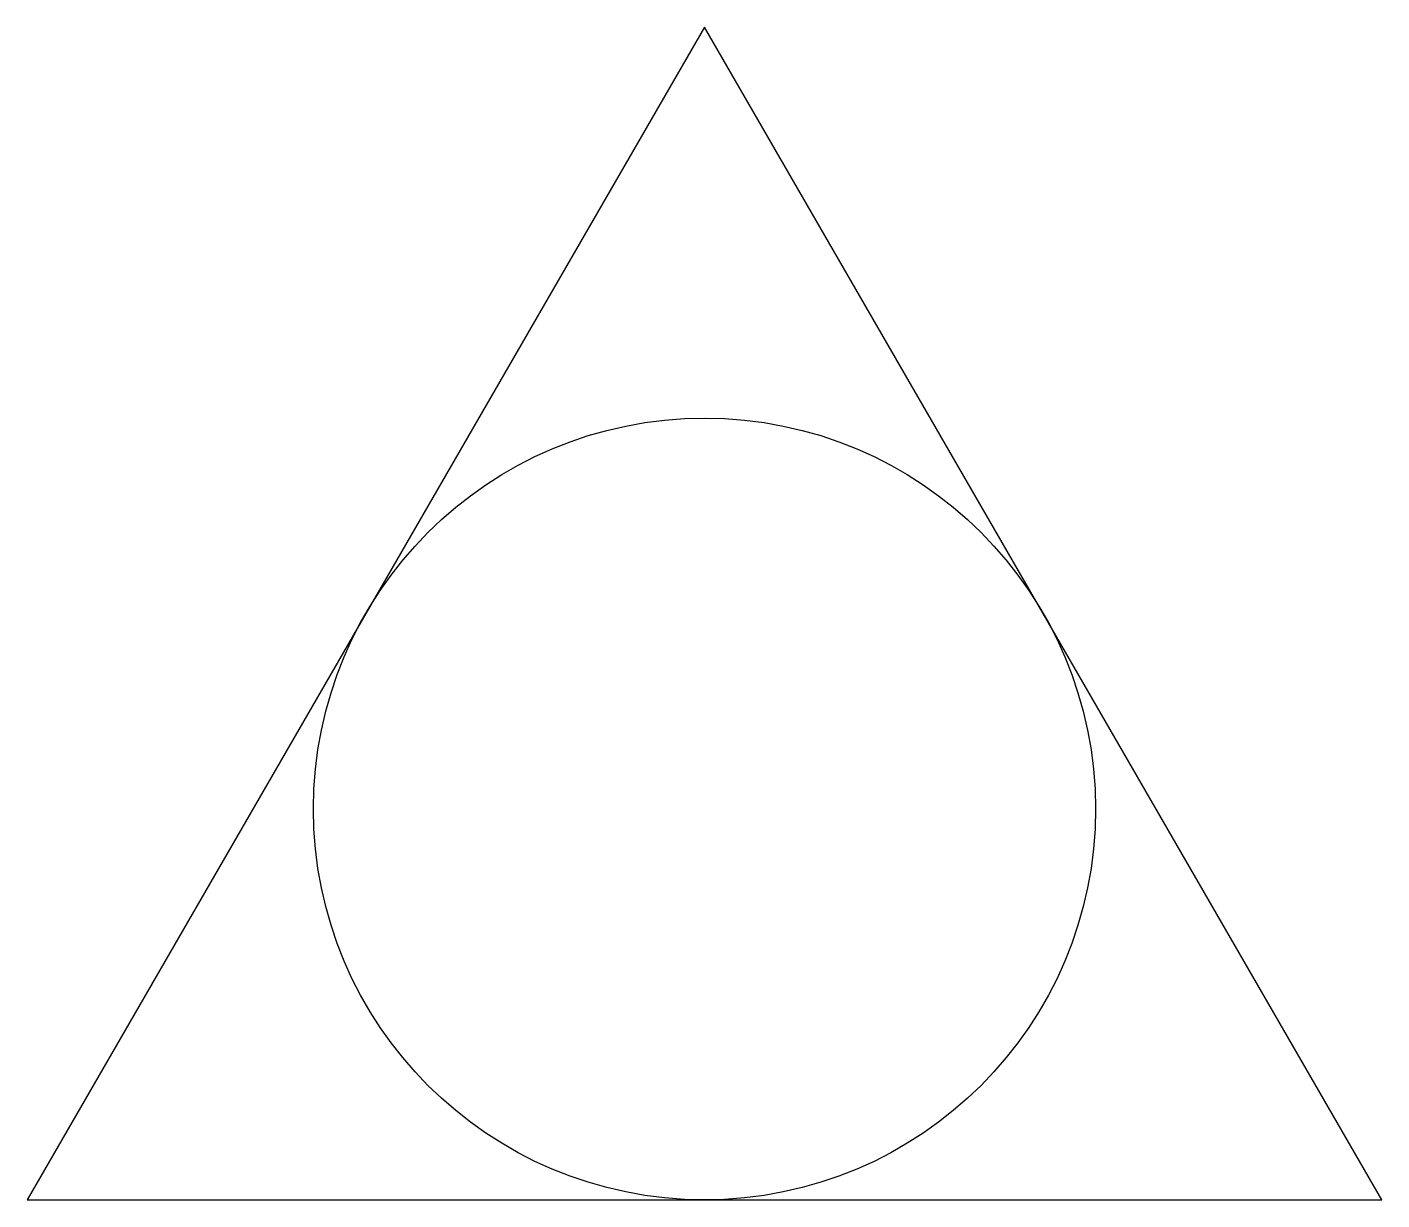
# Model space of a CAD drawing. Extents: x -1.05 to 1.05, y -0.61 to 1.21.
import ezdxf

# ---------------------------------------------------------------- set-up
doc = ezdxf.new("R2010")
doc.units = 0
doc.header["$MEASUREMENT"] = 0

msp = doc.modelspace()

# ---------------------------------------------------------------- linework, layer by layer
msp.add_lwpolyline([(0, 1.2111), (-1.0488, -0.6055), (1.0488, -0.6055)], close=True)
msp.add_circle((0, 0), 0.6055)

doc.saveas('drawing.dxf')
